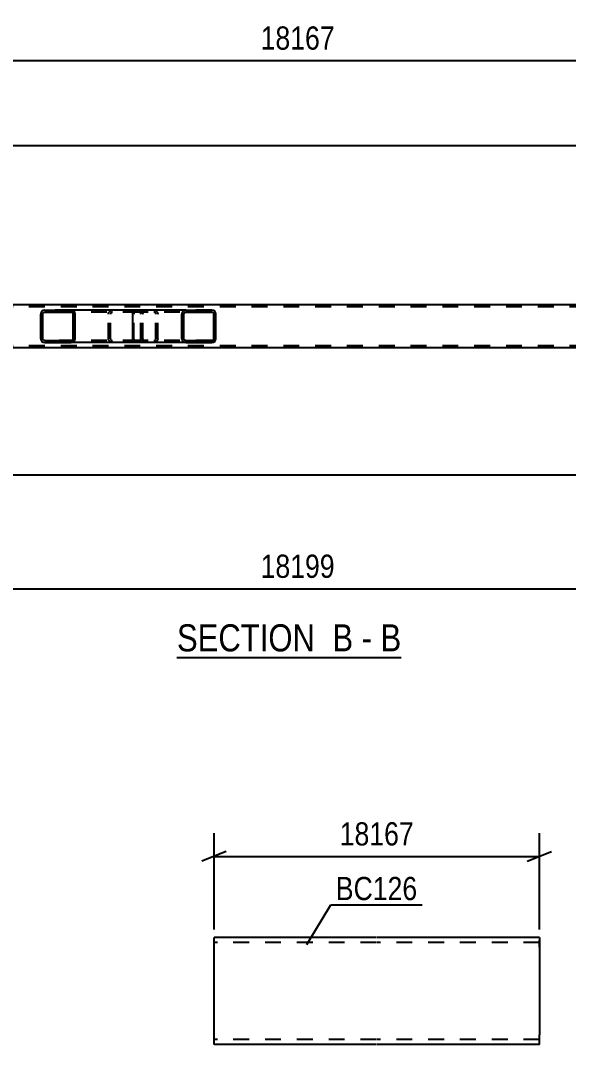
# Model space of a CAD drawing. Header units: millimetres. Extents: x 0 to 841, y 0 to 594.
# Drawn here: x 374.4 to 442, y 139 to 265.3 of the extents above; entities that cross this region are included whole.
import ezdxf

# ---------------------------------------------------------------- set-up
doc = ezdxf.new("R2010")
doc.units = ezdxf.units.MM
doc.linetypes.add('DXK_LINE_DOT2', pattern=[3.9198, 1.9599, -1.9599])
doc.styles.add('Arial Narrow', font='ARIALN.TTF', dxfattribs={"height": 0.2})

# ---------------------------------------------------------------- blocks, each defined once
blk = doc.blocks.new('Unknown-283133386-12 - 2736')
at = {"color": 6, "linetype": 'Continuous'}
blk.add_line((393.71, 186.73), (421.36, 186.73), dxfattribs=at)
at = {"color": 0, "linetype": 'Continuous'}
for points in [[(411.82, 187.48), (411.82, 190.98), (393.71, 190.98), (393.71, 187.48)], [(415.43, 187.48), (415.43, 190.98), (412.87, 190.98), (412.87, 187.48)], [(417.75, 187.48), (417.75, 190.98), (416.48, 190.98), (416.48, 187.48)], [(421.36, 187.48), (421.36, 190.98), (418.8, 190.98), (418.8, 187.48)]]:
    blk.add_wipeout(points, dxfattribs=at)
at = {"color": 7, "linetype": 'Continuous', "style": 'Arial Narrow'}
for s, p in [('SECTION ', (393.71, 187.48)), ('B', (412.87, 187.48)), ('B', (418.8, 187.48)), ('-', (416.48, 187.48))]:
    blk.add_text(s, height=3.34, dxfattribs=at).set_placement(p)
blk = doc.blocks.new('Part-283133386-25020 - 25019')
at = {"color": 2, "linetype": 'Continuous'}
for p, q in [((418.29, 152.19), (398.29, 152.19)), ((398.29, 139.08), (398.29, 152.19)), ((438.39, 152.19), (418.39, 152.19)), ((438.39, 152.19), (438.39, 152.1)), ((438.39, 152.1), (438.39, 150.99)), ((438.39, 150.99), (438.39, 140.19)), ((398.29, 138.99), (398.29, 139.08)), ((418.29, 138.99), (398.29, 138.99)), ((438.39, 138.99), (418.39, 138.99)), ((438.39, 138.99), (438.39, 140.19))]:
    blk.add_line(p, q, dxfattribs=at)
at = {"color": 7, "linetype": 'DXK_LINE_DOT2'}
for p, q in [((418.29, 151.59), (398.29, 151.59)), ((438.39, 151.59), (418.39, 151.59)), ((438.39, 150.99), (438.39, 151.84)), ((398.29, 139.59), (398.29, 139.63)), ((418.29, 139.59), (398.29, 139.59)), ((438.39, 139.59), (418.39, 139.59)), ((438.39, 139.63), (438.39, 139.96)), ((438.39, 139.59), (438.39, 139.63))]:
    blk.add_line(p, q, dxfattribs=at)
blk = doc.blocks.new('Part-283133386-2740 - 2736')
at = {"linetype": 'Continuous'}
h = blk.add_hatch(dxfattribs=at)
h.set_pattern_fill('', scale=0.7, style=0, pattern_type=0)
h.set_pattern_definition([(45, (398.4692, 229.2702), (-1.57154, 1.57154), [])])
h.paths.add_polyline_path([(398.51, 229.09), (398.47, 229.27), (398.36, 229.43), (398.2, 229.53), (398, 229.57), (394.82, 229.57), (394.63, 229.53), (394.46, 229.43), (394.36, 229.27), (394.32, 229.09), (394.32, 226.05), (394.36, 225.86), (394.46, 225.71), (394.63, 225.6), (394.82, 225.57), (398, 225.57), (398.2, 225.6), (398.36, 225.71), (398.47, 225.86), (398.51, 226.05)])
h.paths.add_polyline_path([(398.24, 225.95), (398.18, 225.88), (398.1, 225.82), (398, 225.81), (394.82, 225.81), (394.72, 225.82), (394.64, 225.88), (394.59, 225.95), (394.57, 226.05), (394.57, 229.09), (394.59, 229.18), (394.64, 229.26), (394.72, 229.31), (394.82, 229.33), (398, 229.33), (398.1, 229.31), (398.18, 229.26), (398.24, 229.18), (398.26, 229.09), (398.26, 226.05)])
at = {"color": 2, "linetype": 'Continuous'}
for p, q in [((388.25, 229.09), (388.27, 229.27)), ((388.25, 226.05), (388.25, 229.09)), ((388.27, 229.27), (388.33, 229.43)), ((388.33, 229.43), (388.42, 229.53)), ((388.42, 229.53), (388.52, 229.57)), ((394.82, 229.57), (388.52, 229.57)), ((394.36, 229.27), (394.32, 229.09)), ((394.32, 226.05), (394.32, 229.09)), ((394.57, 229.09), (394.59, 229.18)), ((394.57, 226.05), (394.57, 229.09)), ((394.59, 229.18), (394.64, 229.26)), ((394.82, 229.57), (394.63, 229.53)), ((394.64, 229.26), (394.72, 229.31)), ((394.72, 229.31), (394.82, 229.33)), ((394.82, 229.57), (398, 229.57)), ((394.82, 229.33), (398, 229.33)), ((398.2, 229.53), (398, 229.57)), ((398, 229.33), (398.1, 229.31)), ((398.1, 229.31), (398.18, 229.26)), ((398.18, 229.26), (398.24, 229.18)), ((398.24, 229.18), (398.26, 229.09)), ((398.26, 226.05), (398.26, 229.09)), ((398.51, 229.09), (398.47, 229.27)), ((398.51, 226.05), (398.51, 229.09)), ((388.27, 225.86), (388.25, 226.05)), ((388.33, 225.71), (388.27, 225.86)), ((388.42, 225.6), (388.33, 225.71)), ((388.52, 225.57), (388.42, 225.6)), ((394.82, 225.57), (388.52, 225.57)), ((394.32, 226.05), (394.36, 225.86)), ((394.59, 225.95), (394.57, 226.05)), ((394.64, 225.88), (394.59, 225.95)), ((394.63, 225.6), (394.82, 225.57)), ((394.72, 225.82), (394.64, 225.88)), ((394.82, 225.81), (394.72, 225.82)), ((394.82, 225.81), (398, 225.81)), ((394.82, 225.57), (398, 225.57)), ((398.1, 225.82), (398, 225.81)), ((398, 225.57), (398.2, 225.6)), ((398.18, 225.88), (398.1, 225.82)), ((398.24, 225.95), (398.18, 225.88)), ((398.26, 226.05), (398.24, 225.95)), ((398.47, 225.86), (398.51, 226.05))]:
    blk.add_line(p, q, dxfattribs=at)
at = {"color": 7, "linetype": 'DXK_LINE_DOT2'}
for p, q in [((388.39, 229.18), (388.38, 229.09)), ((388.38, 226.05), (388.38, 229.09)), ((388.42, 229.26), (388.39, 229.18)), ((388.47, 229.31), (388.42, 229.26)), ((388.52, 229.33), (388.47, 229.31)), ((398, 229.33), (388.52, 229.33)), ((389.51, 229.33), (389.51, 229.57)), ((390.85, 229.57), (391.05, 229.53)), ((390.95, 229.31), (390.85, 229.33)), ((391.03, 229.26), (390.95, 229.31)), ((391.09, 229.18), (391.03, 229.26)), ((391.11, 229.09), (391.09, 229.18)), ((391.11, 226.05), (391.11, 229.09)), ((391.32, 229.27), (391.36, 229.09)), ((391.36, 226.05), (391.36, 229.09)), ((398, 229.57), (394.82, 229.57)), ((388.38, 226.05), (388.39, 225.95)), ((388.39, 225.95), (388.42, 225.88)), ((388.42, 225.88), (388.47, 225.82)), ((388.47, 225.82), (388.52, 225.81)), ((398, 225.81), (388.52, 225.81)), ((389.51, 225.57), (389.51, 225.81)), ((390.85, 225.81), (390.95, 225.82)), ((391.05, 225.6), (390.85, 225.57)), ((390.95, 225.82), (391.03, 225.88)), ((391.03, 225.88), (391.09, 225.95)), ((391.09, 225.95), (391.11, 226.05)), ((391.36, 226.05), (391.32, 225.86)), ((398, 225.57), (394.82, 225.57))]:
    blk.add_line(p, q, dxfattribs=at)
for centre, start, end in [((390.87, 229.07), 23.8494, 68.8059), ((390.87, 226.06), 291.1941, 336.1506)]:
    blk.add_arc(centre, 0.492, start, end, dxfattribs=at)
at = {"color": 2, "linetype": 'Continuous'}
for centre, start, end in [((394.81, 229.07), 111.1941, 156.1506), ((398.02, 229.07), 23.8494, 68.8059), ((394.81, 226.06), 203.8494, 248.8059), ((398.02, 226.06), 291.1941, 336.1506)]:
    blk.add_arc(centre, 0.492, start, end, dxfattribs=at)
blk = doc.blocks.new('Part-283133386-2745 - 2736')
at = {"linetype": 'Continuous'}
h = blk.add_hatch(dxfattribs=at)
h.set_pattern_fill('', scale=0.7, style=0, pattern_type=0)
h.set_pattern_definition([(45, (381.124, 229.2702), (-1.57154, 1.57154), [])])
h.paths.add_polyline_path([(381.16, 229.09), (381.12, 229.27), (381.01, 229.43), (380.85, 229.53), (380.65, 229.57), (377.42, 229.57), (377.22, 229.53), (377.06, 229.43), (376.95, 229.27), (376.91, 229.09), (376.91, 226.05), (376.95, 225.86), (377.06, 225.71), (377.22, 225.6), (377.42, 225.57), (380.65, 225.57), (380.85, 225.6), (381.01, 225.71), (381.12, 225.86), (381.16, 226.05)])
h.paths.add_polyline_path([(380.89, 225.95), (380.83, 225.88), (380.75, 225.82), (380.65, 225.81), (377.42, 225.81), (377.32, 225.82), (377.24, 225.88), (377.18, 225.95), (377.16, 226.05), (377.16, 229.09), (377.18, 229.18), (377.24, 229.26), (377.32, 229.31), (377.42, 229.33), (380.65, 229.33), (380.75, 229.31), (380.83, 229.26), (380.89, 229.18), (380.91, 229.09), (380.91, 226.05)])
at = {"color": 2, "linetype": 'Continuous'}
for p, q in [((376.95, 229.27), (376.91, 229.09)), ((376.91, 226.05), (376.91, 229.09)), ((377.16, 229.09), (377.18, 229.18)), ((377.16, 226.05), (377.16, 229.09)), ((377.18, 229.18), (377.24, 229.26)), ((377.42, 229.57), (377.22, 229.53)), ((377.24, 229.26), (377.32, 229.31)), ((377.32, 229.31), (377.42, 229.33)), ((377.42, 229.57), (380.65, 229.57)), ((377.42, 229.33), (380.65, 229.33)), ((388.52, 229.57), (380.65, 229.57)), ((380.85, 229.53), (380.65, 229.57)), ((380.65, 229.33), (380.75, 229.31)), ((380.75, 229.31), (380.83, 229.26)), ((380.83, 229.26), (380.89, 229.18)), ((380.89, 229.18), (380.91, 229.09)), ((380.91, 226.05), (380.91, 229.09)), ((381.16, 229.09), (381.12, 229.27)), ((381.16, 226.05), (381.16, 229.09)), ((376.91, 226.05), (376.95, 225.86)), ((377.18, 225.95), (377.16, 226.05)), ((377.24, 225.88), (377.18, 225.95)), ((377.22, 225.6), (377.42, 225.57)), ((377.32, 225.82), (377.24, 225.88)), ((377.42, 225.81), (377.32, 225.82)), ((377.42, 225.81), (380.65, 225.81)), ((377.42, 225.57), (380.65, 225.57)), ((380.75, 225.82), (380.65, 225.81)), ((380.65, 225.57), (380.85, 225.6)), ((388.52, 225.57), (380.65, 225.57)), ((380.83, 225.88), (380.75, 225.82)), ((380.89, 225.95), (380.83, 225.88)), ((380.91, 226.05), (380.89, 225.95)), ((381.12, 225.86), (381.16, 226.05))]:
    blk.add_line(p, q, dxfattribs=at)
at = {"color": 7, "linetype": 'DXK_LINE_DOT2'}
for p, q in [((380.65, 229.57), (377.42, 229.57)), ((389, 229.33), (377.42, 229.33)), ((385.26, 229.09), (385.29, 229.27)), ((385.26, 226.05), (385.26, 229.09)), ((385.53, 229.18), (385.51, 229.09)), ((385.51, 226.05), (385.51, 229.09)), ((385.59, 229.26), (385.53, 229.18)), ((385.57, 229.53), (385.77, 229.57)), ((385.59, 229.26), (385.61, 229.27)), ((385.61, 229.27), (385.67, 229.31)), ((385.67, 229.31), (385.77, 229.33)), ((389, 229.57), (388.52, 229.57)), ((389, 229.57), (389.2, 229.53)), ((389.1, 229.31), (389, 229.33)), ((389.18, 229.26), (389.1, 229.31)), ((389.24, 229.18), (389.18, 229.26)), ((389.26, 229.09), (389.24, 229.18)), ((389.26, 226.05), (389.26, 229.09)), ((389.47, 229.27), (389.51, 229.09)), ((389.51, 226.05), (389.51, 229.09)), ((389, 225.81), (377.42, 225.81)), ((380.65, 225.57), (377.42, 225.57)), ((385.29, 225.86), (385.26, 226.05)), ((385.51, 226.05), (385.53, 225.95)), ((385.53, 225.95), (385.59, 225.88)), ((385.77, 225.57), (385.57, 225.6)), ((385.59, 225.88), (385.67, 225.82)), ((385.67, 225.82), (385.77, 225.81)), ((389, 225.57), (388.52, 225.57)), ((389, 225.81), (389.1, 225.82)), ((389.2, 225.6), (389, 225.57)), ((389.1, 225.82), (389.18, 225.88)), ((389.18, 225.88), (389.24, 225.95)), ((389.24, 225.95), (389.26, 226.05)), ((389.51, 226.05), (389.47, 225.86))]:
    blk.add_line(p, q, dxfattribs=at)
at = {"color": 2, "linetype": 'Continuous'}
for centre, start, end in [((377.4, 229.07), 110.7583, 155.68), ((380.67, 229.07), 24.32, 69.2417), ((377.4, 226.07), 204.32, 249.2417), ((380.67, 226.07), 290.7583, 335.68)]:
    blk.add_arc(centre, 0.496, start, end, dxfattribs=at)
at = {"color": 7, "linetype": 'DXK_LINE_DOT2'}
for centre, start, end in [((385.75, 229.07), 110.7583, 155.68), ((389.02, 229.07), 24.32, 69.2417), ((385.75, 226.07), 204.32, 249.2417), ((389.02, 226.07), 290.7583, 335.68)]:
    blk.add_arc(centre, 0.496, start, end, dxfattribs=at)
blk = doc.blocks.new('Part-283133386-2929 - 2736')
at = {"color": 7, "linetype": 'DXK_LINE_DOT2'}
for p, q in [((738.05, 229.97), (79.13, 229.97)), ((738.05, 225.17), (79.13, 225.17))]:
    blk.add_line(p, q, dxfattribs=at)
at = {"color": 2, "linetype": 'Continuous'}
for p, q in [((470.54, 230.21), (221.12, 230.21)), ((738.05, 224.93), (221.12, 224.93))]:
    blk.add_line(p, q, dxfattribs=at)
blk = doc.blocks.new('StraightDimension-283133386-25066 - 25019')
at = {"color": 7, "linetype": 'Continuous'}
for p, q in [((398.29, 153.19), (398.29, 165.04)), ((438.39, 153.19), (438.39, 165.04)), ((399.79, 162.79), (396.79, 161.59)), ((398.29, 162.19), (438.39, 162.19)), ((436.89, 161.59), (439.89, 162.79))]:
    blk.add_line(p, q, dxfattribs=at)
at = {"color": 0}
blk.add_wipeout([(423.51, 162.94), (423.51, 167.14), (413.17, 167.14), (413.17, 162.94)], dxfattribs=at)
at = {"color": 3, "style": 'Arial Narrow'}
blk.add_text('18167', height=2.863, dxfattribs=at).set_placement((413.77, 163.54))
blk = doc.blocks.new('StraightDimension-283133386-3133 - 2736')
at = {"color": 7, "linetype": 'Continuous'}
blk.add_line((70.51, 260.35), (746.67, 260.35), dxfattribs=at)
at = {"color": 0}
blk.add_wipeout([(413.76, 261.1), (413.76, 265.3), (403.42, 265.3), (403.42, 261.1)], dxfattribs=at)
at = {"color": 3, "style": 'Arial Narrow'}
blk.add_text('18167', height=2.863, dxfattribs=at).set_placement((404.02, 261.7))
blk = doc.blocks.new('StraightDimension-283133386-3148 - 2736')
at = {"color": 7, "linetype": 'Continuous'}
blk.add_line((69.87, 195.2), (747.31, 195.2), dxfattribs=at)
at = {"color": 0}
blk.add_wipeout([(413.76, 195.95), (413.76, 200.15), (403.42, 200.15), (403.42, 195.95)], dxfattribs=at)
at = {"color": 3, "style": 'Arial Narrow'}
blk.add_text('18199', height=2.863, dxfattribs=at).set_placement((404.02, 196.55))
blk = doc.blocks.new('StraightDimension-283133386-13110 - 2736')
at = {"color": 7, "linetype": 'Continuous'}
blk.add_line((215.92, 249.88), (471.34, 249.88), dxfattribs=at)
blk = doc.blocks.new('StraightDimension-283133386-23477 - 2736')
at = {"color": 7, "linetype": 'Continuous'}
blk.add_line((215.92, 209.26), (471.34, 209.26), dxfattribs=at)
blk = doc.blocks.new('Mark-283133386-25081 - 25019')
at = {"color": 0}
blk.add_wipeout([(423.34, 156.8), (423.34, 159.8), (413.29, 159.8), (413.29, 156.8)], dxfattribs=at)
blk.add_wipeout([(423.34, 156.8), (423.34, 159.8), (413.29, 159.8), (413.29, 156.8)], dxfattribs=at)
at = {"color": 30, "linetype": 'Continuous'}
for p, q in [((409.73, 151.34), (412.69, 156.2)), ((412.69, 156.2), (423.94, 156.2))]:
    blk.add_line(p, q, dxfattribs=at)
at = {"color": 3, "style": 'Arial Narrow'}
blk.add_text('BC126', height=2.863, dxfattribs=at).set_placement((413.29, 156.8))

msp = doc.modelspace()

# ---------------------------------------------------------------- block references
for name in ['StraightDimension-283133386-3133 - 2736', 'Part-283133386-2929 - 2736', 'Part-283133386-2745 - 2736', 'Part-283133386-2740 - 2736', 'StraightDimension-283133386-3148 - 2736', 'Unknown-283133386-12 - 2736', 'StraightDimension-283133386-25066 - 25019', 'Part-283133386-25020 - 25019']:
    msp.add_blockref(name, (0, 0))

# ---------------------------------------------------------------- next in the draw order: block references
for name in ['StraightDimension-283133386-13110 - 2736', 'StraightDimension-283133386-23477 - 2736', 'Mark-283133386-25081 - 25019']:
    msp.add_blockref(name, (0, 0))

doc.saveas('drawing.dxf')
